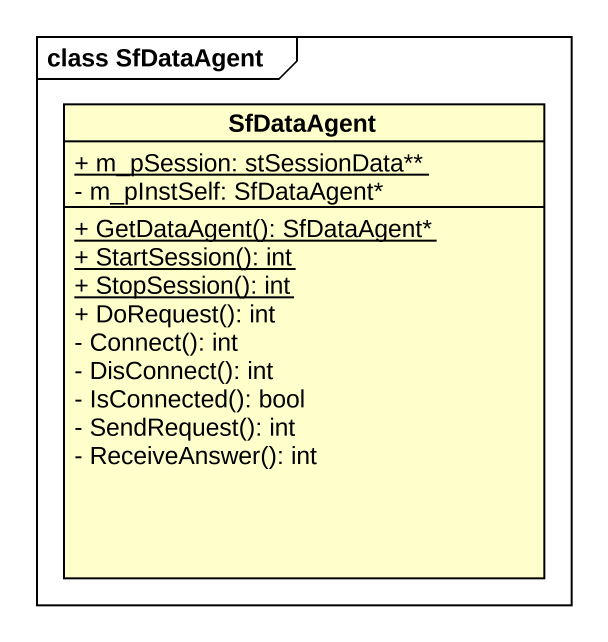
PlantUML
@startuml
mainframe class SfDataAgent
hide circle
hide empty members
skinparam classAttributeIconSize 0
class SfDataAgent {
  {static} + m_pSession: stSessionData**
  - m_pInstSelf: SfDataAgent*
  {static} + GetDataAgent(): SfDataAgent*
  {static} + StartSession(): int
  {static} + StopSession(): int
  + DoRequest(): int
  - Connect(): int
  - DisConnect(): int
  - IsConnected(): bool
  - SendRequest(): int
  - ReceiveAnswer(): int
}
@enduml
